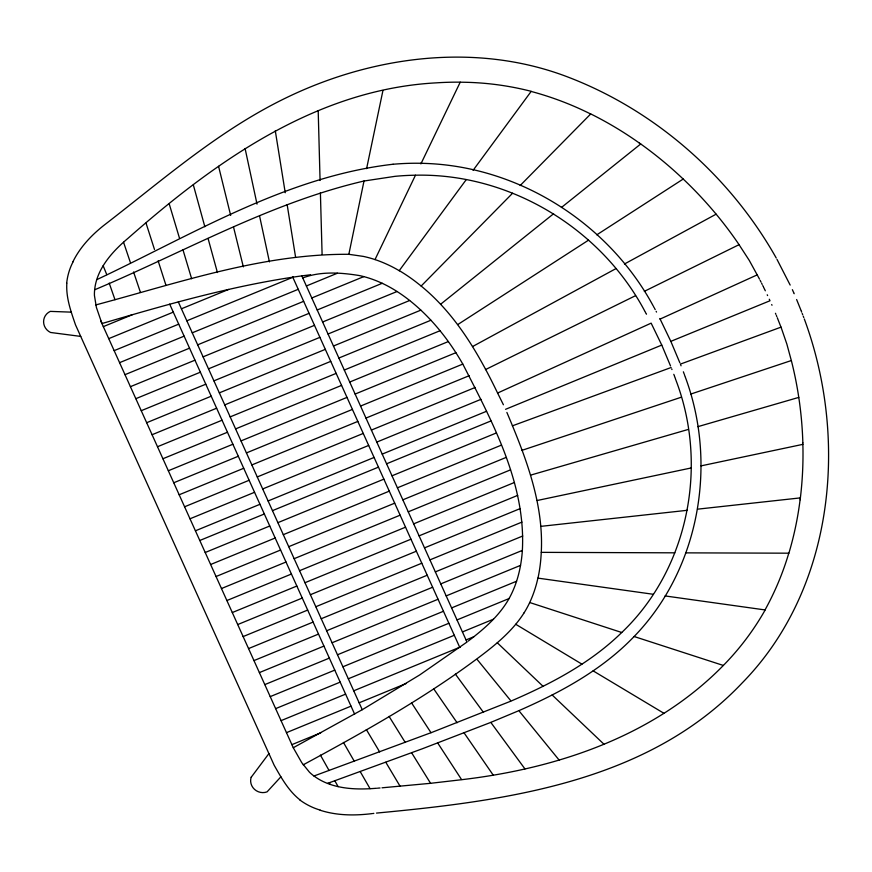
<?xml version="1.0" encoding="UTF-8"?>
<svg xmlns="http://www.w3.org/2000/svg" width="872" height="872" viewBox="0 0 872 872"><rect width="100%" height="100%" fill="white"/><g stroke="black" fill="none" stroke-linecap="round" stroke-linejoin="round"><path stroke-width="1.31" d="M476.788 659.025L511.047 701.066C544.935 686.46 578.267 669.467 606.858 645.869A248.095 239.756 20.6 0 0 621.355 632.876C688.455 569.329 708.609 465.768 675.931 380.181M537.991 578.06A159.816 154.442 20.6 0 0 541.054 555.791C544.728 505.662 526.056 457.702 506.883 412.434M522.317 551.213C526.23 483.895 492.386 422.092 462.814 364.082L360.55 406.069M66.839 283.149C65.869 297.559 70.915 311.402 75.493 324.82L274.135 765.18C281.253 777.693 288.425 790.762 299.913 799.831M531.179 91.32A281.852 272.369 20.6 0 0 461.059 82.219L458.792 82.153A318.563 307.849 20.6 0 0 436.109 82.862C316.307 89.326 214.85 161.767 127.955 238.35C111.474 252.237 95.135 270.527 94.416 293.221A43.077 41.627 20.6 0 0 94.449 295.619L96.389 307.38L101.937 323.556L293.275 747.729L301.777 762.695L309.397 772.123A43.077 41.627 20.6 0 0 311.195 773.802C329.093 788.975 354.196 790.163 376.53 788.255M800.136 499.798L800.485 496.975A388.465 375.407 20.6 0 0 802.905 445.69L802.85 442.823M519.178 710.527C552.129 696.074 584.436 679.277 612.449 656.463A250.384 241.969 20.6 0 0 633.726 636.931C699.431 569.481 717.896 464.111 685.152 376.693M509.237 598.279A104.76 101.239 20.6 0 0 516.562 581.232L516.693 580.905A126.56 122.298 20.6 0 0 520.53 565.372L520.551 565.307A149.592 144.556 20.6 0 0 522.317 551.213M95.778 304.928C178.553 282.899 262.287 253.687 348.844 254.308L364.006 181.016L395.06 176.329A248.095 239.756 20.6 0 1 414.909 175.218C509.281 172.83 600.655 228.093 644.779 311.119M366.6 168.656L382.95 90.481M524.116 612.787A104.477 100.967 20.6 0 0 529.718 602.519L529.882 602.192A124.827 120.63 20.6 0 0 537.893 578.114L653.117 594.257M348.844 254.308L363.352 256.401A104.477 100.967 20.6 0 1 375.015 259.573L415.464 175.218M420.904 163.892L460.231 82.164M72.834 261.949C79.821 247.528 91.037 235.614 103.463 225.685C162.835 179.85 219.995 129.329 288.25 96.803C374.339 55.601 477.387 42.292 567.944 77.052C655.548 110.57 730.267 176.438 776.244 258.025M468.155 641.149C482.674 630.074 496.931 617.976 506.774 602.399A93.609 90.459 20.6 0 0 509.052 598.563L509.215 598.268M524.116 612.787C512.355 631.372 494.947 645.378 477.54 658.393M466.149 179.763L399.234 270.647M473.104 170.312L531.146 91.44A304.023 293.799 20.6 0 1 590.693 114.014M251.223 777.225L268.914 753.593M280.882 776.821L267.072 791.863A12.023 11.619 20.6 0 1 251.169 777.214M462.106 779.644C550.025 769.268 638.794 741.058 706.233 681.686A318.563 307.849 20.6 0 0 722.365 666.459L723.913 664.878A281.852 272.369 20.6 0 0 765.147 609.997M399.322 270.658A159.816 154.442 20.6 0 1 418.386 283.836L421.154 286.038L512.605 193.213M520.159 185.54L590.736 113.927L591.543 114.33A353.116 341.246 20.6 0 1 639.089 142.866M440.785 304.11L553.589 213.76M561.448 207.471L640.724 143.978L641.509 144.534A388.465 375.407 20.6 0 1 682.209 178.117L684.346 180.123A400.008 386.558 20.6 0 1 716.13 214.174A390.111 376.998 20.6 0 1 738.54 243.888L749.266 260.412L759.512 279.116M466.989 642.032L301.821 275.879C233.827 285.286 167.675 304.328 101.937 323.556M466.618 642.304L419.715 674.928L362.262 709.699L178.313 301.919M476.417 659.221C422.026 699.606 362.687 732.611 303.227 764.809M457.822 324.526L588.556 240.149M596.797 234.83L683.212 179.043M362.174 709.743L293.275 747.729M472.57 346.544L615.839 268.674M624.45 263.998L716.13 214.174M96.738 279.661C192.265 234.721 286.201 176.558 393.076 164.241M485.453 369.608L635.535 295.673M644.343 291.335L739.075 244.672M94.612 289.798C183.665 252.357 269.23 203.1 364.006 181.016M421.154 286.038C455.664 314.247 478.521 353.443 497.596 393.043L651.144 323.152L661.761 345.083L670.535 365.946M660.071 319.087L757.408 274.778M510.611 701.252L432.785 732.044L313.931 776.015M103.321 326.629L132.217 314.77M108.738 338.641L173.288 312.143M181.42 308.797L228.573 289.439M114.156 350.653L178.706 324.155M186.837 320.809L293.265 277.111M302.758 277.961C320.525 271.116 340.767 272.533 359.34 275.552A93.609 90.459 20.6 0 1 363.82 276.609L364.158 276.697A104.76 101.239 20.6 0 1 382.187 283.324L382.514 283.455M119.573 362.665L184.123 336.156M192.254 332.821L298.235 289.308M306.377 285.972L337.399 273.219M124.99 374.677L189.54 348.168M197.672 344.832L303.652 301.32M311.795 297.973L363.82 276.609M130.408 386.678L194.957 360.18M203.089 356.844L309.07 313.331M317.212 309.985L382.198 283.302M135.825 398.689L200.375 372.191M208.506 368.845L314.487 325.332M322.629 321.997L397.043 291.51M141.242 410.701L205.792 384.203M213.923 380.857L319.904 337.344M328.046 334.009L409.655 300.502C431.433 317.768 448.938 339.949 462.738 363.962M146.66 422.713L211.209 396.215M219.341 392.869L325.321 349.356M333.464 346.021L420.86 310.138M152.077 434.725L216.627 408.216M224.758 404.881L330.739 361.368M338.881 358.032L430.91 320.242M157.505 446.726L222.044 420.228M230.175 416.892L336.156 373.38M344.298 370.033L440.033 330.728M162.922 458.737L227.461 432.24M235.604 428.904L341.573 385.391M349.716 382.045L448.328 341.562M168.34 470.749L232.879 444.251M241.021 440.905L347.002 397.392M355.133 394.057L455.893 352.691M173.757 482.761L238.296 456.263M246.438 452.917L352.419 409.404M179.174 494.773L243.713 468.275M251.855 464.929L357.836 421.416M365.968 418.08L469.212 375.69M184.591 506.785L249.13 480.276M257.273 476.94L363.253 433.428M371.385 430.081L475.218 387.451M190.009 518.786L254.548 492.288M262.69 488.952L368.671 445.439M376.802 442.093L480.963 399.332M195.426 530.797L259.965 504.299M268.107 500.964L374.088 457.451M382.219 454.105L486.576 411.257M505.553 409.317L661.761 345.083M659.853 318.509L670.83 341.355L769.987 300.753L769.289 299.227M199.797 540.487L264.336 513.99M272.478 510.654L378.459 467.141M386.59 463.795L490.947 420.947M205.214 552.499L269.753 526.001M277.896 522.655L383.876 479.142M392.008 475.807L496.168 433.035M210.632 564.511L275.171 538.013M283.313 534.667L389.293 491.154M397.425 487.819L501.258 445.189M216.049 576.523L280.588 550.025M288.73 546.679L394.711 503.166M402.842 499.83L506.087 457.44M221.466 588.535L286.005 562.026M294.147 558.69L400.128 515.178M408.26 511.831L510.523 469.855M226.884 600.536L291.422 574.038M299.565 570.702L405.545 527.189M413.677 523.843L514.436 482.478M232.301 612.547L296.84 586.049M304.982 582.714L410.963 539.201M419.094 535.855L517.717 495.372M237.718 624.559L302.257 598.061M310.399 594.715L416.38 551.202M424.511 547.867L520.246 508.561M243.135 636.571L307.674 610.073M315.817 606.727L421.797 563.214M429.929 559.879L521.968 522.088M248.553 648.583L313.092 622.085M321.234 618.739L427.215 575.226M435.346 571.89L522.742 536.008M253.97 660.595L318.509 634.086M326.651 630.75L432.632 587.238M440.763 583.891L522.383 550.385M259.387 672.595L323.926 646.098M332.068 642.762L438.049 599.249M446.181 595.903L520.54 565.372M264.805 684.607L329.344 658.109M337.486 654.774L443.467 611.261M451.598 607.915L516.584 581.232M270.222 696.619L334.772 670.121M342.903 666.775L448.884 623.262M457.015 619.927L509.052 598.563M275.639 708.631L340.189 682.133M348.32 678.787L454.301 635.274M466.051 639.939L473.834 636.745M281.057 720.643L345.606 694.134M353.738 690.798L460.165 647.1M286.474 732.654L351.024 706.146M359.155 702.81L406.308 683.452M291.891 744.655L320.787 732.796M462.433 631.938L493.465 619.207M491.154 722.245L518.862 710.669L559.181 760.144M327.501 783.405L422.495 748.71L490.805 722.387L524.944 768.908M512.387 425.841L671.157 367.504M680.389 364.115L781.029 327.142L786.849 344.058L791.569 361.455A390.111 376.998 20.6 0 1 798.774 397.403A400.008 386.558 20.6 0 1 802.85 442.823M521.881 450.366L681.337 397.207M690.7 394.09L791.34 360.539M530.579 475.142L688.346 429.416M697.829 426.67L798.785 397.403M537.207 500.495L691.3 467.937M701.023 465.877L802.894 444.349M301.821 275.879L310.552 274.767M376.486 813.086C505.825 800.867 647.7 782.544 742.105 683.027C834.537 588.873 848.739 439.041 804.3 318.945M373.837 813.402L372.954 813.511M372.366 813.576C354.98 815.745 336.984 815.691 320.166 810.241M541.032 526.339L687.354 510.294M697.535 509.172L800.376 497.89M431.041 783.252L461.648 779.71L437.711 742.988M382.023 787.808L430.572 783.307L411.628 752.765M380.029 787.983L377.522 788.179M541.283 552.358L674.819 552.826M685.85 552.859L788.888 553.186L789.127 552.358A353.116 341.246 20.6 0 0 800.093 499.798M420.762 163.304C516.562 164.841 607.871 222.033 653.27 306.039M71.275 312.143L50.325 311.38A12.023 11.619 20.6 0 0 50.554 332.472L80.725 336.407M665.096 595.936L765.027 609.931A304.023 293.799 20.6 0 0 788.789 553.164M634.097 636.506L723.346 665.456M529.718 602.53L621.736 632.494M375.015 259.573L375.374 259.692A124.827 120.63 20.6 0 1 399.213 270.691M593.134 670.862L663.886 713.274M515.734 624.276L581.94 664.148M639.111 142.834L640.724 143.978M409.655 300.502L408.99 299.979A149.592 144.556 20.6 0 0 397.054 291.499A126.56 122.298 20.6 0 0 382.525 283.444M552.15 694.973L604.034 744.296M497.28 642.751L543.027 686.297M455.38 674.1L483.491 712.424M366.349 729.581L379.647 751.926M433.635 688.738L457.092 722.746M464.1 732.894L493.16 775.044M431.019 732.72L411.508 702.81M389.065 716.392L405.218 742.432M385.805 762.27L400.063 786.228M343.448 742.443L354.283 761.267M360.212 771.589L370.044 788.669M320.416 755.098L329.06 770.488M334.826 780.756L338.129 786.642M653.662 306.748L654.24 307.805M645.16 311.805L645.727 312.841M776.985 259.376L790.163 285.068M654.632 308.514L655.21 309.582M646.108 313.528L646.479 314.214M656.158 311.358L656.529 312.067M329.267 782.762L330.096 784.353M497.596 393.043L503.406 404.761M760.133 280.326L761.038 282.114M761.627 283.28L762.193 284.435M762.76 285.558L763.305 286.659M763.567 287.204L764.591 289.308M764.842 289.809L765.322 290.79M767.589 295.564L767.229 294.791M792.365 289.668L793.716 292.665M100.574 320.525L101.828 323.261M292.774 277.187L459.762 647.395M169.68 304.132L354.632 714.157M772.003 305.244L771.698 304.546M794.174 293.722L793.934 293.166M670.83 341.355L679.866 362.817M775.459 313.288L775.906 314.356M796.627 299.543L800.943 310.225M776.363 315.457L776.821 316.591M777.301 317.746L780.974 327.109M103.158 265.742L106.755 274.604M681.054 365.804L680.76 365.052M801.194 310.857L801.695 312.154M671.974 369.575L671.691 368.856M802.207 313.473L802.731 314.814M803.254 316.176L803.777 317.55M673.794 374.317L674.067 375.047M683.365 371.799L684.193 374.055M674.339 375.778L675.015 377.609M217.422 272.533L208.059 238.448M684.466 374.807L684.88 375.941M675.277 378.35L675.669 379.451M109.207 283.117L114.984 299.695M123.552 242.231L130.44 262.701M133.569 271.988L140.457 292.425M158.126 260.837L165.996 285.406M146.038 223.112L154.486 249.457M169.244 203.983L179.469 238.111M182.924 249.654L191.644 278.746M193.344 184.929L204.844 226.753M218.567 166.29L230.666 215.406M233.576 227.243L243.343 266.876M245.087 148.502L257.022 204.124M259.584 216.049L269.426 261.873M275.29 130.789L285.242 192.745M287.171 204.767L295.619 257.404M320.395 192.767L322.095 254.395M318.193 110.613L320.068 180.482M66.686 283.127A63.721 61.574 20.6 0 1 72.965 262.014M320.209 810.11A63.721 61.574 20.6 0 1 299.815 799.962M393.076 164.263A253.109 244.607 20.6 0 1 420.762 163.282"/></g></svg>
